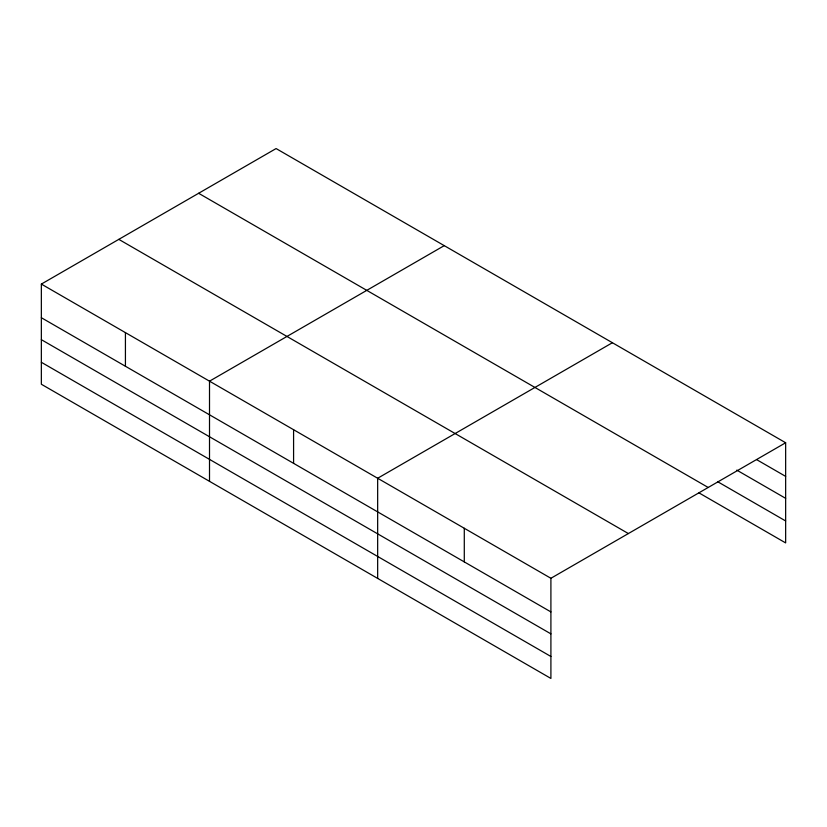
<?xml version="1.0" encoding="UTF-8"?>
<svg xmlns="http://www.w3.org/2000/svg" width="827" height="827" viewBox="0 0 827 827"><rect width="100%" height="100%" fill="white"/><g stroke="black" fill="none" stroke-linecap="round" stroke-linejoin="round"><path stroke-width="1.24" d="M41.35 284.085L550.906 578.28L550.906 678.44L41.35 384.245L41.35 284.085L276.094 148.56L785.65 442.755L785.65 542.915L699.022 492.902M444.244 245.64L209.51 381.175L209.51 481.335M612.404 342.729L377.66 478.254L377.66 578.414M550.906 578.28L785.65 442.755M756.777 459.709L785.65 476.383M736.785 470.118L785.65 498.34M717.908 481.841L785.65 520.958M198.625 193.28L708.191 487.475M118.809 239.365L628.375 533.56M41.35 317.713L550.906 611.908M41.35 339.67L550.906 633.864M41.35 362.288L550.906 656.483M464.288 528.267L464.288 561.895M293.585 429.709L293.585 463.337M125.425 332.63L125.425 366.258"/></g></svg>
